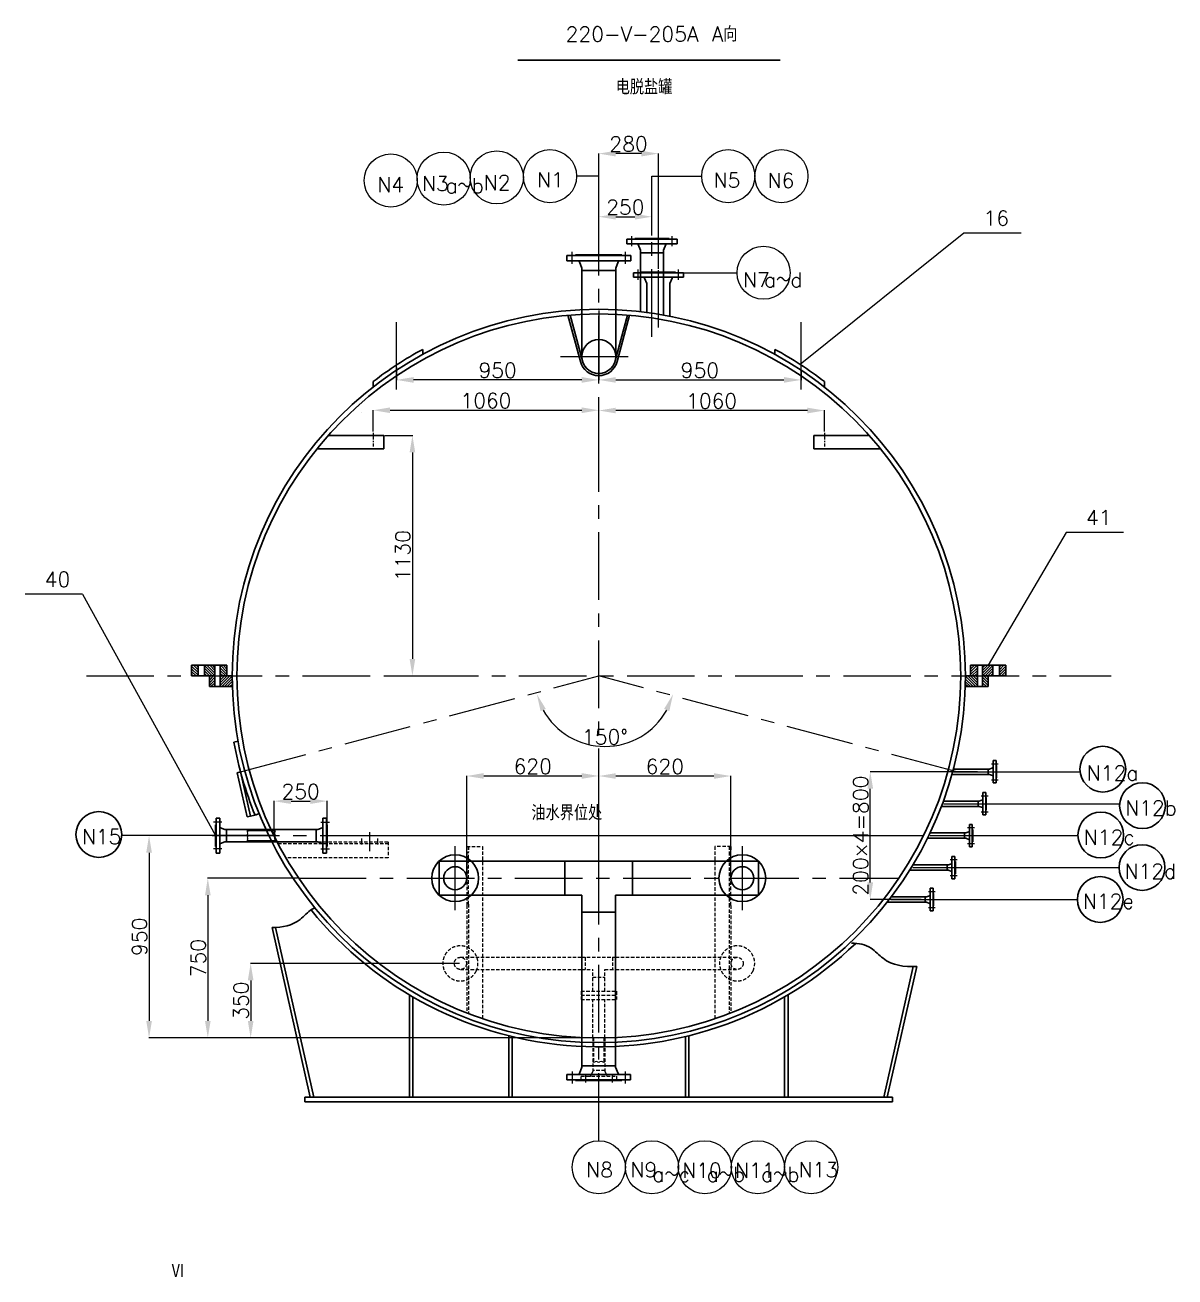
# Model space of a CAD drawing. Header units: millimetres. Extents: x 88585 to 143430, y -18275 to 16697.
# Drawn here: x 95384 to 100786, y 3363 to 9243 of the extents above; entities that cross this region are included whole.
import ezdxf
from ezdxf.enums import TextEntityAlignment as Align

# ---------------------------------------------------------------- set-up
doc = ezdxf.new("R2010")
doc.units = ezdxf.units.MM
doc.header["$PDMODE"] = 35
for name, pattern in [('CENTER', [50.8, 31.75, -6.35, 6.35, -6.35]), ('CENTERX2', [4, 2.5, -0.5, 0.5, -0.5]), ('DASHED2', [0.375, 0.25, -0.125])]:
    doc.linetypes.add(name, pattern=pattern)
doc.layers.get('Defpoints').update_dxf_attribs({"lineweight": 15})
for name, color, linetype, lineweight in [('Layer4', 7, 'Continuous', 15), ('中心线', 1, 'CENTERX2', 15), ('图层1', 3, 'Continuous', 15), ('图层2', 1, 'CENTER', 15), ('粗实线', 250, 'Continuous', 30), ('虚线', 6, 'DASHED2', 15)]:
    doc.layers.add(name, color=color, linetype=linetype, lineweight=lineweight)
doc.layers.add('细线', color=7, linetype='Continuous')
doc.styles.get("Standard").update_dxf_attribs({"font": 'txt.shx', "height": 70, "bigfont": 'hzj.shx'})
doc.linetypes.add('ZIGZAG', pattern='A,0.00254,-5.08,[131,ltypeshp.shx,S=5.08,R=0,X=-5.08,Y=0],-10.16,[131,ltypeshp.shx,S=5.08,R=180,X=5.08,Y=0],-5.08', length=20.32254)
doc.dimstyles.new('ISO-25', dxfattribs={"dimtxt": 2.5, "dimasz": 80, "dimexe": 1.25, "dimexo": 10.625, "dimgap": 20, "dimtad": 1, "dimtxsty": 'Standard', "dimcen": 2.5, "dimadec": 0, "dimazin": 0, "dimtfac": 1, "dimtmove": 0, "dimatfit": 3, "dimfxl": 0, "dimarcsym": 0})
doc.dimstyles.new('ISO-25$0', dxfattribs={"dimscale": 0.5, "dimtxt": 400, "dimasz": 3, "dimexe": 0.5, "dimexo": 0.625, "dimgap": 3, "dimtad": 1, "dimzin": 9, "dimdsep": 46, "dimtxsty": 'Standard', "dimcen": 2.5, "dimadec": 0, "dimazin": 0, "dimtfac": 1, "dimtmove": 0, "dimatfit": 3, "dimfxl": 0, "dimtolj": 1, "dimtzin": 0, "dimarcsym": 0})

# ---------------------------------------------------------------- blocks, each defined once
blk = doc.blocks.new('*D17')
at = {"layer": 'Defpoints', "color": 0}
for p in [(99354.3, 5735.9), (99862.5, 5735.9), (99598.7, 5135.9)]:
    blk.add_point(p, dxfattribs=at)
at = {"layer": '图层1', "color": 0, "lineweight": -2}
for p, q in [((99857.5, 5735.9), (99353, 5735.9)), ((99354.3, 5215.9), (99354.3, 5655.9)), ((99593.7, 5135.9), (99353, 5135.9))]:
    blk.add_line(p, q, dxfattribs=at)
at = {"layer": '图层1', "color": 0}
for points in [[(99340.9, 5655.9), (99367.6, 5655.9), (99354.3, 5735.9)], [(99340.9, 5215.9), (99367.6, 5215.9), (99354.3, 5135.9)]]:
    blk.add_solid(points, dxfattribs=at)
at = {"layer": '图层1', "color": 0, "insert": (99309.3, 5435.9), "char_height": 70, "attachment_point": 5, "rotation": 90}
blk.add_mtext('200×4=800', dxfattribs=at)
blk = doc.blocks.new('*D16')
at = {"layer": 'Defpoints', "color": 0}
for p in [(96553.3, 5435.9), (95966.4, 4485.9), (98078.9, 4485.9)]:
    blk.add_point(p, dxfattribs=at)
at = {"layer": '图层1', "color": 0, "lineweight": -2}
for p, q in [((96548.3, 5435.9), (95965.2, 5435.9)), ((95966.4, 5355.9), (95966.4, 4565.9)), ((98073.9, 4485.9), (95965.2, 4485.9))]:
    blk.add_line(p, q, dxfattribs=at)
at = {"layer": '图层1', "color": 0}
for points in [[(95953.1, 5355.9), (95979.8, 5355.9), (95966.4, 5435.9)], [(95953.1, 4565.9), (95979.8, 4565.9), (95966.4, 4485.9)]]:
    blk.add_solid(points, dxfattribs=at)
at = {"layer": '图层1', "color": 0, "insert": (95921.4, 4960.9), "char_height": 70, "attachment_point": 5, "rotation": 90}
blk.add_mtext('950', dxfattribs=at)
blk = doc.blocks.new('*D1')
at = {"layer": 'Defpoints', "color": 0}
for p in [(98078.9, 8639.2), (98078.9, 8188.9), (98358.9, 8092.5)]:
    blk.add_point(p, dxfattribs=at)
at = {"layer": '图层1', "color": 0, "lineweight": -2}
for p, q in [((98078.9, 8193.9), (98078.9, 8640.4)), ((98278.9, 8639.2), (98158.9, 8639.2)), ((98358.9, 8097.5), (98358.9, 8640.4))]:
    blk.add_line(p, q, dxfattribs=at)
at = {"layer": '图层1', "color": 0}
for points in [[(98158.9, 8652.5), (98158.9, 8625.9), (98078.9, 8639.2)], [(98278.9, 8652.5), (98278.9, 8625.9), (98358.9, 8639.2)]]:
    blk.add_solid(points, dxfattribs=at)
at = {"layer": '图层1', "color": 0, "insert": (98218.9, 8684.2), "char_height": 70, "attachment_point": 5}
blk.add_mtext('280', dxfattribs=at)
blk = doc.blocks.new('*D42')
at = {"layer": 'Defpoints', "color": 0}
for p in [(98078.9, 5716.1), (97458.4, 5235.9), (98078.9, 5235.9)]:
    blk.add_point(p, dxfattribs=at)
at = {"layer": '图层1', "color": 0, "lineweight": -2}
for p, q in [((97458.4, 5240.9), (97458.4, 5717.4)), ((97538.4, 5716.1), (97998.9, 5716.1)), ((98078.9, 5240.9), (98078.9, 5717.4))]:
    blk.add_line(p, q, dxfattribs=at)
at = {"layer": '图层1', "color": 0}
for points in [[(97538.4, 5729.5), (97538.4, 5702.8), (97458.4, 5716.1)], [(97998.9, 5729.5), (97998.9, 5702.8), (98078.9, 5716.1)]]:
    blk.add_solid(points, dxfattribs=at)
at = {"layer": '图层1', "color": 0, "insert": (97768.7, 5761.1), "char_height": 70, "attachment_point": 5}
blk.add_mtext('620', dxfattribs=at)
blk = doc.blocks.new('*D43')
at = {"layer": 'Defpoints', "color": 0}
for p in [(98078.9, 5715.8), (98699.4, 5235.9), (98078.9, 5136.2)]:
    blk.add_point(p, dxfattribs=at)
at = {"layer": '图层1', "color": 0, "lineweight": -2}
for p, q in [((98078.9, 5141.2), (98078.9, 5717.1)), ((98619.4, 5715.8), (98158.9, 5715.8)), ((98699.4, 5240.9), (98699.4, 5717.1))]:
    blk.add_line(p, q, dxfattribs=at)
at = {"layer": '图层1', "color": 0}
for points in [[(98158.9, 5729.1), (98158.9, 5702.5), (98078.9, 5715.8)], [(98619.4, 5729.1), (98619.4, 5702.5), (98699.4, 5715.8)]]:
    blk.add_solid(points, dxfattribs=at)
at = {"layer": '图层1', "color": 0, "insert": (98389.2, 5760.8), "char_height": 70, "attachment_point": 5}
blk.add_mtext('620', dxfattribs=at)
blk = doc.blocks.new('*D44')
at = {"layer": 'Defpoints', "color": 0}
for p in [(96669.1, 5235.9), (96242.4, 4485.9), (98073.9, 4485.9)]:
    blk.add_point(p, dxfattribs=at)
at = {"layer": '图层1', "color": 0, "lineweight": -2}
for p, q in [((96664.1, 5235.9), (96241.1, 5235.9)), ((96242.4, 5155.9), (96242.4, 4565.9)), ((98068.9, 4485.9), (96241.1, 4485.9))]:
    blk.add_line(p, q, dxfattribs=at)
at = {"layer": '图层1', "color": 0}
for points in [[(96229.1, 5155.9), (96255.7, 5155.9), (96242.4, 5235.9)], [(96229.1, 4565.9), (96255.7, 4565.9), (96242.4, 4485.9)]]:
    blk.add_solid(points, dxfattribs=at)
at = {"layer": '图层1', "color": 0, "insert": (96197.4, 4860.9), "char_height": 70, "attachment_point": 5, "rotation": 90}
blk.add_mtext('750', dxfattribs=at)
blk = doc.blocks.new('*D45')
at = {"layer": 'Defpoints', "color": 0}
for p in [(97068.9, 7315.9), (97068.9, 6185.9), (97203.5, 6185.9)]:
    blk.add_point(p, dxfattribs=at)
at = {"layer": '图层1', "color": 0, "lineweight": -2}
for p, q in [((97073.9, 7315.9), (97204.7, 7315.9)), ((97203.5, 7235.9), (97203.5, 6265.9)), ((97073.9, 6185.9), (97204.7, 6185.9))]:
    blk.add_line(p, q, dxfattribs=at)
at = {"layer": '图层1', "color": 0}
for points in [[(97190.2, 7235.9), (97216.8, 7235.9), (97203.5, 7315.9)], [(97190.2, 6265.9), (97216.8, 6265.9), (97203.5, 6185.9)]]:
    blk.add_solid(points, dxfattribs=at)
at = {"layer": '图层1', "color": 0, "insert": (97158.5, 6750.9), "char_height": 70, "attachment_point": 5, "rotation": 90}
blk.add_mtext('1130', dxfattribs=at)
blk = doc.blocks.new('*D46')
at = {"layer": 'Defpoints', "color": 0}
for p in [(98078.9, 7433.8), (97018.9, 7328.3), (98078.9, 7348.3)]:
    blk.add_point(p, dxfattribs=at)
at = {"layer": '图层1', "color": 0, "lineweight": -2}
for p, q in [((97018.9, 7333.3), (97018.9, 7435)), ((97098.9, 7433.8), (97998.9, 7433.8)), ((98078.9, 7353.3), (98078.9, 7435))]:
    blk.add_line(p, q, dxfattribs=at)
at = {"layer": '图层1', "color": 0}
for points in [[(97098.9, 7447.1), (97098.9, 7420.5), (97018.9, 7433.8)], [(97998.9, 7447.1), (97998.9, 7420.5), (98078.9, 7433.8)]]:
    blk.add_solid(points, dxfattribs=at)
at = {"layer": '图层1', "color": 0, "insert": (97548.9, 7478.8), "char_height": 70, "attachment_point": 5}
blk.add_mtext('1060', dxfattribs=at)
blk = doc.blocks.new('*D47')
at = {"layer": 'Defpoints', "color": 0}
for p in [(98078.9, 7432.5), (98078.9, 7353.3), (99138.9, 7328.3)]:
    blk.add_point(p, dxfattribs=at)
at = {"layer": '图层1', "color": 0, "lineweight": -2}
for p, q in [((98078.9, 7358.3), (98078.9, 7433.8)), ((99058.9, 7432.5), (98158.9, 7432.5)), ((99138.9, 7333.3), (99138.9, 7433.8))]:
    blk.add_line(p, q, dxfattribs=at)
at = {"layer": '图层1', "color": 0}
for points in [[(98158.9, 7445.9), (98158.9, 7419.2), (98078.9, 7432.5)], [(99058.9, 7445.9), (99058.9, 7419.2), (99138.9, 7432.5)]]:
    blk.add_solid(points, dxfattribs=at)
at = {"layer": '图层1', "color": 0, "insert": (98608.9, 7477.5), "char_height": 70, "attachment_point": 5}
blk.add_mtext('1060', dxfattribs=at)
blk = doc.blocks.new('*D48')
at = {"layer": 'Defpoints', "color": 0}
for p in [(98107.9, 6185.9), (98107.9, 6185.9), (97967.9, 5885.7), (96425.3, 5735), (99790.6, 5735)]:
    blk.add_point(p, dxfattribs=at)
at = {"layer": '图层1', "color": 0, "lineweight": -2}
blk.add_arc((98107.9, 6185.9), 331.2, 208.87181, 331.12819, dxfattribs=at)
at = {"layer": '图层1', "color": 0}
for points in [[(97805.5, 6021), (97830.2, 6030.9), (97788, 6100.2)], [(98385.6, 6030.9), (98410.4, 6021), (98427.9, 6100.2)]]:
    blk.add_solid(points, dxfattribs=at)
at = {"layer": '图层1', "color": 0, "insert": (98107.9, 5899.7), "char_height": 70, "attachment_point": 5}
blk.add_mtext('150°', dxfattribs=at)
blk = doc.blocks.new('*D137')
at = {"layer": 'Defpoints', "color": 0}
for p in [(98078.9, 7907.9), (97128.9, 7638.9), (97128.9, 7576.3)]:
    blk.add_point(p, dxfattribs=at)
at = {"layer": '图层1', "color": 0, "lineweight": -2}
for p, q in [((98078.9, 7902.9), (98078.9, 7575.1)), ((97128.9, 7633.9), (97128.9, 7575.1)), ((97998.9, 7576.3), (97208.9, 7576.3))]:
    blk.add_line(p, q, dxfattribs=at)
at = {"layer": '图层1', "color": 0}
for points in [[(97208.9, 7589.7), (97208.9, 7563), (97128.9, 7576.3)], [(97998.9, 7589.7), (97998.9, 7563), (98078.9, 7576.3)]]:
    blk.add_solid(points, dxfattribs=at)
at = {"layer": '图层1', "color": 0, "insert": (97603.9, 7621.3), "char_height": 70, "attachment_point": 5}
blk.add_mtext('950', dxfattribs=at)
blk = doc.blocks.new('*D138')
at = {"layer": 'Defpoints', "color": 0}
for p in [(98078.9, 7870.4), (99028.9, 7622.1), (99028.9, 7576.3)]:
    blk.add_point(p, dxfattribs=at)
at = {"layer": '图层1', "color": 0, "lineweight": -2}
for p, q in [((98078.9, 7865.4), (98078.9, 7575.1)), ((99028.9, 7617.1), (99028.9, 7575.1)), ((98158.9, 7576.3), (98948.9, 7576.3))]:
    blk.add_line(p, q, dxfattribs=at)
at = {"layer": '图层1', "color": 0}
for points in [[(98158.9, 7589.7), (98158.9, 7563), (98078.9, 7576.3)], [(98948.9, 7589.7), (98948.9, 7563), (99028.9, 7576.3)]]:
    blk.add_solid(points, dxfattribs=at)
at = {"layer": '图层1', "color": 0, "insert": (98553.9, 7621.3), "char_height": 70, "attachment_point": 5}
blk.add_mtext('950', dxfattribs=at)
blk = doc.blocks.new('*D271')
at = {"layer": 'Defpoints', "color": 0}
for p in [(96803.3, 5597.9), (96553.3, 5435.9), (96803.3, 5435.9)]:
    blk.add_point(p, dxfattribs=at)
at = {"layer": '图层1', "color": 0, "lineweight": -2}
for p, q in [((96553.3, 5440.9), (96553.3, 5599.1)), ((96633.3, 5597.9), (96723.3, 5597.9)), ((96803.3, 5440.9), (96803.3, 5599.1))]:
    blk.add_line(p, q, dxfattribs=at)
at = {"layer": '图层1', "color": 0}
for points in [[(96633.3, 5611.2), (96633.3, 5584.6), (96553.3, 5597.9)], [(96723.3, 5611.2), (96723.3, 5584.6), (96803.3, 5597.9)]]:
    blk.add_solid(points, dxfattribs=at)
at = {"layer": '图层1', "color": 0, "insert": (96678.3, 5642.9), "char_height": 70, "attachment_point": 5}
blk.add_mtext('250', dxfattribs=at)
blk = doc.blocks.new('*D303')
at = {"layer": 'Defpoints', "color": 0}
for p in [(97428.9, 4835.9), (96443.7, 4485.9), (98078.9, 4485.9)]:
    blk.add_point(p, dxfattribs=at)
at = {"layer": '图层1', "color": 0, "lineweight": -2}
for p, q in [((97423.9, 4835.9), (96442.5, 4835.9)), ((96443.7, 4755.9), (96443.7, 4565.9)), ((98073.9, 4485.9), (96442.5, 4485.9))]:
    blk.add_line(p, q, dxfattribs=at)
at = {"layer": '图层1', "color": 0}
for points in [[(96430.4, 4755.9), (96457.1, 4755.9), (96443.7, 4835.9)], [(96430.4, 4565.9), (96457.1, 4565.9), (96443.7, 4485.9)]]:
    blk.add_solid(points, dxfattribs=at)
at = {"layer": '图层1', "color": 0, "insert": (96398.7, 4660.9), "char_height": 70, "attachment_point": 5, "rotation": 90}
blk.add_mtext('350', dxfattribs=at)
blk = doc.blocks.new('*D308')
at = {"layer": 'Defpoints', "color": 0}
for p in [(98328.9, 8342.8), (98328.9, 8249.8), (98078.9, 8193.9)]:
    blk.add_point(p, dxfattribs=at)
at = {"layer": '图层1', "color": 0, "lineweight": -2}
for p, q in [((98078.9, 8198.9), (98078.9, 8344)), ((98158.9, 8342.8), (98248.9, 8342.8)), ((98328.9, 8254.8), (98328.9, 8344))]:
    blk.add_line(p, q, dxfattribs=at)
at = {"layer": '图层1', "color": 0}
for points in [[(98158.9, 8356.1), (98158.9, 8329.5), (98078.9, 8342.8)], [(98248.9, 8356.1), (98248.9, 8329.5), (98328.9, 8342.8)]]:
    blk.add_solid(points, dxfattribs=at)
at = {"layer": '图层1', "color": 0, "insert": (98203.9, 8387.8), "char_height": 70, "attachment_point": 5}
blk.add_mtext('250', dxfattribs=at)

msp = doc.modelspace()

# ---------------------------------------------------------------- hatches: boundary and pattern name
at = {"layer": '细线'}
h = msp.add_hatch(dxfattribs=at)
h.set_pattern_fill('ANSI31', color=256, scale=2.8125, style=0)
h.set_pattern_definition([(135, (95407.811, -20526.43), (6.3142426, 6.3142426), [])])
h.paths.add_polyline_path([(96300.55, 6185.9), (96300.55, 6236.125), (96331.97, 6236.125), (96331.97, 6185.9)])
h.paths.add_polyline_path([(96275.866, 6236.125), (96275.866, 6185.9), (96227.199, 6185.9), (96227.199, 6236.125)])
h.paths.add_polyline_path([(96196.694, 6185.9), (96166.437, 6185.9), (96166.437, 6236.125), (96196.694, 6236.125)])
h = msp.add_hatch(dxfattribs=at)
h.set_pattern_fill('ANSI31', color=256, scale=2.8125, style=0)
h.set_pattern_definition([(45, (100749.992, -20526.43), (-6.3142426, 6.3142426), [])])
h.paths.add_polyline_path([(99857.252, 6185.9), (99857.252, 6236.125), (99825.833, 6236.125), (99825.833, 6185.9)])
h.paths.add_polyline_path([(99881.936, 6236.125), (99881.936, 6185.9), (99930.604, 6185.9), (99930.604, 6236.125)])
h.paths.add_polyline_path([(99961.109, 6185.9), (99991.366, 6185.9), (99991.366, 6236.125), (99961.109, 6236.125)])
h = msp.add_hatch(dxfattribs=at)
h.set_pattern_fill('ANSI31', color=256, scale=2.8125, angle=90, style=0)
h.set_pattern_definition([(45, (95407.811, -20526.43), (6.3142426, -6.3142426), [])])
h.paths.add_polyline_path([(96356.901, 6185.9, 0.01710205), (96358.62, 6135.676), (96300.55, 6135.676), (96300.55, 6185.9)])
h.paths.add_polyline_path([(96275.866, 6135.676), (96249.516, 6135.676), (96249.516, 6185.9), (96275.866, 6185.9)])
h = msp.add_hatch(dxfattribs=at)
h.set_pattern_fill('ANSI31', color=256, scale=2.8125, angle=90, style=0)
h.set_pattern_definition([(135, (100749.992, -20526.43), (-6.3142426, -6.3142426), [])])
h.paths.add_polyline_path([(99800.901, 6185.9, -0.01710205), (99799.183, 6135.676), (99857.252, 6135.676), (99857.252, 6185.9)])
h.paths.add_polyline_path([(99881.936, 6135.676), (99908.287, 6135.676), (99908.287, 6185.9), (99881.936, 6185.9)])

# ---------------------------------------------------------------- linework, layer by layer
at = {"layer": 'Layer4'}
for p, q in [((99793.768, 8266.224), (99025.628, 7648.636)), ((100063.302, 8266.224), (99793.768, 8266.224)), ((100274.846, 6860.175), (99908.599, 6236.125)), ((100544.381, 6860.175), (100274.846, 6860.175)), ((95653.301, 6570.161), (95383.766, 6570.161)), ((95653.301, 6570.161), (96278.81, 5435.9))]:
    msp.add_line(p, q, dxfattribs=at)
at = {"layer": '图层1', "color": 7}
for p, q in [((98078.901, 8533.242), (97974.543, 8533.242)), ((98078.901, 8427.391), (98078.901, 8533.242)), ((98328.901, 8533.242), (98562.444, 8533.242)), ((98358.901, 8424.288), (98358.901, 8533.242)), ((99918.261, 5735.9), (100340.105, 5735.9)), ((99869.499, 5585.9), (100525.905, 5585.9)), ((99804.516, 5435.9), (100329.537, 5435.9)), ((99721.018, 5285.9), (100523.519, 5285.9)), ((99615.876, 5135.9), (100326.951, 5135.9)), ((98078.901, 4003.105), (98078.901, 4185.9))]:
    msp.add_line(p, q, dxfattribs=at)
at = {"layer": '图层1', "color": 0}
for p, q in [((98328.901, 8344.041), (98328.901, 8533.242)), ((98446.401, 8079.659), (98728.371, 8079.659)), ((95965.181, 5435.9), (95837.985, 5435.9))]:
    msp.add_line(p, q, dxfattribs=at)
at = {"layer": '图层1', "color": 7, "linetype": 'ZIGZAG', "ltscale": 6}
msp.add_line((96864.839, 5435.9), (99604.516, 5435.9), dxfattribs=at)
at = {"layer": '图层1', "color": 7}
for centre in [(97350.423, 8521.847), (97599.924, 8527.461), (97849.732, 8533.242), (98687.255, 8533.242), (98936.877, 8533.242), (97101.643, 8512.968), (98853.182, 8079.659), (98078.901, 3878.294), (98328.839, 3878.294), (98577.299, 3878.294), (98826.06, 3878.294), (99076.454, 3878.294)]:
    msp.add_circle(centre, 124.811, dxfattribs=at)
for centre, start, end in [((96437.668, 5458.7), 146.6015115, 213.3984885), ((96437.668, 5435.9), 146.6015115, 213.3984885), ((96437.668, 5413.1), 146.6015115, 213.3984885), ((96420.378, 5447.3), 326.6015115, 33.3984885), ((96420.378, 5424.5), 326.6015115, 33.3984885), ((96566.569, 5447.3), 146.6015115, 213.3984885), ((96566.569, 5424.5), 146.6015115, 213.3984885), ((96549.279, 5458.7), 326.6015115, 33.3984885), ((96549.279, 5435.9), 326.6015115, 33.3984885), ((96549.279, 5413.1), 326.6015115, 33.3984885), ((98056.101, 4381.95), 236.6015115, 303.3984885), ((98067.501, 4364.66), 56.6015115, 123.3984885), ((98078.901, 4381.95), 236.6015115, 303.3984885), ((98090.301, 4364.66), 56.6015115, 123.3984885), ((98101.701, 4381.95), 236.6015115, 303.3984885)]:
    msp.add_arc(centre, 10.355, start, end, dxfattribs=at)
at = {"layer": '图层2', "ltscale": 10}
for p, q in [((98078.901, 4003.105), (98078.901, 8427.391)), ((98328.901, 7778.197), (98328.901, 8249.808)), ((98358.901, 7822.457), (98358.901, 8092.55)), ((97128.901, 7530.529), (97128.901, 7873.277)), ((99028.901, 7530.529), (99028.901, 7873.277)), ((97899.393, 7685.9), (98258.41, 7685.9)), ((95671.794, 6185.9), (100486.009, 6185.9)), ((96396.259, 5735.037), (98078.901, 6185.9)), ((99761.544, 5735.037), (98078.901, 6185.9)), ((99747.279, 5735.9), (99947.279, 5735.9)), ((99699.39, 5585.9), (99899.39, 5585.9)), ((96262.194, 5435.9), (96864.839, 5435.9)), ((96966.287, 5394.717), (96966.287, 5422.256)), ((97003.287, 5362.463), (97003.287, 5452.337)), ((97040.287, 5394.717), (97040.287, 5422.256)), ((99635.656, 5435.9), (99835.656, 5435.9)), ((97404.401, 5085.9), (97404.401, 5385.9)), ((98753.401, 5085.902), (98753.401, 5385.899)), ((96669.114, 5235.9), (99488.689, 5235.9)), ((99554.023, 5285.9), (99754.023, 5285.9)), ((99451.302, 5135.9), (99651.302, 5135.9))]:
    msp.add_line(p, q, dxfattribs=at)
at = {"layer": '图层2', "color": 7, "ltscale": 2}
for p, q in [((98233.901, 8203.918), (98233.901, 8251.918)), ((98423.901, 8203.918), (98423.901, 8251.918)), ((97953.901, 8121.9), (97953.901, 8177.9)), ((98203.901, 8121.9), (98203.901, 8177.9)), ((98263.901, 8046.659), (98263.901, 8094.659)), ((98453.901, 8046.659), (98453.901, 8094.659)), ((99923.279, 5773.4), (99955.279, 5773.4)), ((99923.279, 5698.4), (99955.279, 5698.4)), ((99875.39, 5623.4), (99907.39, 5623.4)), ((99875.39, 5548.4), (99907.39, 5548.4)), ((99811.656, 5473.4), (99843.656, 5473.4)), ((99811.656, 5398.4), (99843.656, 5398.4)), ((99730.023, 5323.4), (99762.023, 5323.4)), ((99730.023, 5248.4), (99762.023, 5248.4)), ((99627.302, 5173.4), (99659.302, 5173.4)), ((99627.302, 5098.4), (99659.302, 5098.4)), ((97953.589, 4327.9), (97953.589, 4271.9)), ((98203.589, 4327.9), (98203.589, 4271.9))]:
    msp.add_line(p, q, dxfattribs=at)
at = {"layer": '图层2', "color": 7}
for p, q in [((97018.901, 7328.26), (97018.901, 7263.54)), ((99138.901, 7328.26), (99138.901, 7263.54))]:
    msp.add_line(p, q, dxfattribs=at)
at = {"layer": '图层2', "color": 7, "ltscale": 6}
for p, q in [((96308.81, 5498.4), (96268.81, 5498.4)), ((96773.287, 5498.4), (96813.287, 5498.4)), ((96308.81, 5373.4), (96268.81, 5373.4)), ((96773.287, 5373.4), (96813.287, 5373.4)), ((98016.401, 4315.9), (98016.401, 4275.9)), ((98141.401, 4315.9), (98141.401, 4275.9))]:
    msp.add_line(p, q, dxfattribs=at)
at = {"layer": '粗实线', "color": 7}
for p, q in [((98930.902, 9077.849), (97697.979, 9077.849)), ((98446.401, 8236.918), (98211.401, 8236.918)), ((98211.401, 8236.918), (98211.401, 8215.918)), ((98409.901, 8239.918), (98247.901, 8239.918)), ((98247.901, 8239.918), (98247.901, 8236.918)), ((98409.901, 8236.918), (98409.901, 8239.918)), ((98446.401, 8215.918), (98446.401, 8236.918)), ((98211.401, 8215.918), (98446.401, 8215.918)), ((98274.901, 8185.918), (98264.41, 8212.146)), ((98274.901, 7896.709), (98274.901, 8185.918)), ((98382.901, 8173.918), (98274.901, 8173.918)), ((98382.901, 8185.918), (98393.393, 8212.146)), ((98382.901, 7880.854), (98382.901, 8185.918)), ((98228.901, 8160.9), (97928.901, 8160.9)), ((97928.901, 8160.9), (97928.901, 8135.9)), ((97928.901, 8135.9), (98228.901, 8135.9)), ((98187.901, 8163.9), (97969.901, 8163.9)), ((97969.901, 8163.9), (97969.901, 8160.9)), ((97999.401, 8101.9), (97987.906, 8130.852)), ((98158.401, 8101.9), (98169.897, 8130.852)), ((98187.901, 8160.9), (98187.901, 8163.9)), ((98228.901, 8135.9), (98228.901, 8160.9)), ((97999.401, 7911.958), (97999.401, 8101.9)), ((98158.401, 8089.9), (97999.401, 8089.9)), ((98158.401, 7911.958), (98158.401, 8101.9)), ((98476.401, 8079.659), (98241.401, 8079.659)), ((98241.401, 8079.659), (98241.401, 8058.659)), ((98241.401, 8058.659), (98476.401, 8058.659)), ((98439.901, 8082.659), (98277.901, 8082.659)), ((98277.901, 8082.659), (98277.901, 8079.659)), ((98439.901, 8079.659), (98439.901, 8082.659)), ((98476.401, 8058.659), (98476.401, 8079.659)), ((98304.901, 8028.659), (98294.41, 8054.887)), ((98304.901, 7893.005), (98304.901, 8028.659)), ((98412.901, 8028.659), (98423.393, 8054.887)), ((98412.901, 7875.198), (98412.901, 8028.659)), ((97992.451, 7662.736), (97934.305, 7879.74)), ((98002.11, 7665.324), (97944.434, 7880.574)), ((97999.401, 7911.958), (97999.401, 7685.9)), ((98155.693, 7665.324), (98213.369, 7880.574)), ((98158.401, 7912.07), (98158.401, 7685.9)), ((98165.352, 7662.736), (98223.498, 7879.74)), ((97251.645, 7719.725), (97251.645, 7696.176)), ((98906.157, 7719.725), (98906.157, 7696.176)), ((97018.775, 7568.216), (97018.775, 7542.888)), ((99139.028, 7568.216), (99139.028, 7542.888)), ((96965.6, 7422.599), (96965.6, 7422.599)), ((96808.823, 7315.9), (97068.901, 7315.9)), ((97068.901, 7315.9), (97068.901, 7252.9)), ((99348.98, 7315.9), (99088.901, 7315.9)), ((99088.901, 7315.9), (99088.901, 7252.9)), ((97068.901, 7252.9), (96755.455, 7252.9)), ((99088.901, 7252.9), (99402.348, 7252.9)), ((96166.437, 6236.125), (96331.97, 6236.125)), ((96166.437, 6236.125), (96166.437, 6185.9)), ((96196.694, 6236.125), (96196.694, 6185.9)), ((96227.199, 6236.125), (96227.199, 6185.9)), ((96275.866, 6135.676), (96275.866, 6236.125)), ((96300.55, 6135.676), (96300.55, 6236.125)), ((96331.97, 6185.9), (96331.97, 6236.125)), ((99825.833, 6185.9), (99825.833, 6236.125)), ((99991.366, 6236.125), (99825.833, 6236.125)), ((99857.252, 6135.676), (99857.252, 6236.125)), ((99881.936, 6135.676), (99881.936, 6236.125)), ((99930.604, 6236.125), (99930.604, 6185.9)), ((99961.109, 6236.125), (99961.109, 6185.9)), ((99991.366, 6236.125), (99991.366, 6185.9)), ((96275.866, 6185.9), (96166.437, 6185.9)), ((96249.516, 6185.9), (96249.516, 6135.676)), ((96356.901, 6185.9), (96300.55, 6185.9)), ((99800.901, 6185.9), (99857.252, 6185.9)), ((99881.936, 6185.9), (99991.366, 6185.9)), ((99908.287, 6185.9), (99908.287, 6135.676)), ((96249.516, 6135.676), (96358.62, 6135.676)), ((99908.287, 6135.676), (99799.183, 6135.676)), ((96384.319, 5879.838), (96364.934, 5874.644)), ((99931.279, 5788.4), (99931.279, 5683.4)), ((99945.279, 5788.4), (99931.279, 5788.4)), ((99945.279, 5683.4), (99945.279, 5788.4)), ((99947.279, 5764.9), (99945.279, 5764.9)), ((99947.279, 5706.9), (99947.279, 5764.9)), ((96396.259, 5735.037), (96380.804, 5730.896)), ((96396.259, 5735.037), (96380.804, 5730.896)), ((96427.295, 5524.524), (96380.804, 5730.896)), ((96443.048, 5527.107), (96396.259, 5735.037)), ((99737.629, 5723.4), (99914.279, 5723.4)), ((99744.398, 5748.4), (99914.279, 5748.4)), ((99908.279, 5723.4), (99908.279, 5748.4)), ((99914.279, 5748.4), (99928.708, 5753.917)), ((99914.279, 5723.4), (99928.708, 5717.883)), ((99945.279, 5706.9), (99947.279, 5706.9)), ((99931.279, 5683.4), (99945.279, 5683.4)), ((99697.582, 5598.4), (99866.39, 5598.4)), ((99860.39, 5573.4), (99860.39, 5598.4)), ((99866.39, 5598.4), (99880.819, 5603.917)), ((99883.39, 5638.4), (99883.39, 5533.4)), ((99897.39, 5638.4), (99883.39, 5638.4)), ((99897.39, 5533.4), (99897.39, 5638.4)), ((99899.39, 5614.9), (99897.39, 5614.9)), ((99899.39, 5556.9), (99899.39, 5614.9)), ((99688.289, 5573.4), (99866.39, 5573.4)), ((99866.39, 5573.4), (99880.819, 5567.883)), ((99883.39, 5533.4), (99897.39, 5533.4)), ((99897.39, 5556.9), (99899.39, 5556.9)), ((96278.81, 5486.9), (96278.81, 5384.9)), ((96281.81, 5486.9), (96278.81, 5486.9)), ((96281.81, 5518.4), (96281.81, 5353.4)), ((96298.81, 5518.4), (96281.81, 5518.4)), ((96298.81, 5353.4), (96298.81, 5518.4)), ((96322.81, 5464.4), (96301.97, 5472.649)), ((96759.287, 5464.4), (96780.127, 5472.649)), ((96783.287, 5353.4), (96783.287, 5518.4)), ((96783.287, 5518.4), (96800.287, 5518.4)), ((96800.287, 5518.4), (96800.287, 5353.4)), ((96800.287, 5486.9), (96803.287, 5486.9)), ((96803.287, 5486.9), (96803.287, 5384.9)), ((99819.656, 5488.4), (99819.656, 5383.4)), ((99833.656, 5488.4), (99819.656, 5488.4)), ((99833.656, 5383.4), (99833.656, 5488.4)), ((96759.287, 5464.4), (96322.81, 5464.4)), ((96330.81, 5464.4), (96330.81, 5407.4)), ((96559.494, 5460.4), (96427.453, 5460.4)), ((96559.494, 5411.4), (96427.453, 5411.4)), ((96751.287, 5464.4), (96751.287, 5407.4)), ((99697.182, 5423.4), (99622.883, 5423.4)), ((99702.887, 5448.4), (99634.979, 5448.4)), ((99697.182, 5423.4), (99802.656, 5423.4)), ((99702.887, 5448.4), (99802.656, 5448.4)), ((99796.656, 5423.4), (99796.656, 5448.4)), ((99802.656, 5448.4), (99817.084, 5453.917)), ((99802.656, 5423.4), (99817.084, 5417.883)), ((99835.656, 5464.9), (99833.656, 5464.9)), ((99835.656, 5406.9), (99835.656, 5464.9)), ((96278.81, 5384.9), (96281.81, 5384.9)), ((96281.81, 5353.4), (96298.81, 5353.4)), ((96322.81, 5407.4), (96301.97, 5399.151)), ((96759.287, 5407.4), (96322.81, 5407.4)), ((96759.287, 5407.4), (96780.127, 5399.151)), ((96800.287, 5353.4), (96783.287, 5353.4)), ((96803.287, 5384.9), (96800.287, 5384.9)), ((99819.656, 5383.4), (99833.656, 5383.4)), ((99833.656, 5406.9), (99835.656, 5406.9)), ((97533.401, 5315.4), (97328.401, 5315.4)), ((97328.401, 5315.4), (97328.401, 5156.4)), ((97533.401, 5315.4), (98624.401, 5315.4)), ((97919.901, 5315.4), (97919.901, 5156.4)), ((98237.901, 5315.4), (98237.901, 5156.4)), ((98624.401, 5315.4), (98829.401, 5315.4)), ((98829.401, 5315.4), (98829.401, 5156.4)), ((99682.825, 5298.4), (99554.58, 5298.4)), ((99682.825, 5298.4), (99721.023, 5298.4)), ((99715.023, 5273.4), (99715.023, 5298.4)), ((99721.023, 5298.4), (99735.452, 5303.917)), ((99738.023, 5338.4), (99738.023, 5233.4)), ((99752.023, 5338.4), (99738.023, 5338.4)), ((99752.023, 5233.4), (99752.023, 5338.4)), ((99754.023, 5314.9), (99752.023, 5314.9)), ((99754.023, 5256.9), (99754.023, 5314.9)), ((99677.12, 5273.4), (99539.253, 5273.4)), ((99677.12, 5273.4), (99721.023, 5273.4)), ((99721.023, 5273.4), (99735.452, 5267.883)), ((99738.023, 5233.4), (99752.023, 5233.4)), ((99752.023, 5256.9), (99754.023, 5256.9)), ((99635.302, 5188.4), (99635.302, 5083.4)), ((99649.302, 5188.4), (99635.302, 5188.4)), ((99649.302, 5083.4), (99649.302, 5188.4)), ((97533.401, 5156.4), (97328.401, 5156.4)), ((97999.089, 5156.4), (97533.401, 5156.4)), ((97999.089, 5156.4), (97999.089, 4347.9)), ((98158.089, 5156.4), (98158.089, 4347.9)), ((98624.401, 5156.4), (98158.089, 5156.4)), ((98624.401, 5156.4), (98829.401, 5156.4)), ((99434.032, 5123.4), (99618.302, 5123.4)), ((99453.266, 5148.4), (99618.302, 5148.4)), ((99612.302, 5123.4), (99612.302, 5148.4)), ((99618.302, 5148.4), (99632.731, 5153.917)), ((99618.302, 5123.4), (99632.731, 5117.883)), ((99651.302, 5164.9), (99649.302, 5164.9)), ((99651.302, 5106.9), (99651.302, 5164.9)), ((97999.089, 5076.9), (98158.089, 5076.9)), ((99635.302, 5083.4), (99649.302, 5083.4)), ((99649.302, 5106.9), (99651.302, 5106.9)), ((96723.901, 4207.9), (96544.608, 5003.774)), ((96739.901, 4207.9), (96560.716, 5004.194)), ((99433.901, 4207.9), (99572.248, 4822.014)), ((99417.901, 4207.9), (99555.945, 4821.362)), ((97189.901, 4207.9), (97189.901, 4687.82)), ((97205.901, 4207.9), (97205.901, 4678.44)), ((98951.901, 4207.9), (98951.901, 4678.44)), ((98967.901, 4207.9), (98967.901, 4687.82)), ((97655.901, 4207.9), (97655.901, 4496.038)), ((97671.901, 4207.9), (97671.901, 4492.113)), ((98485.901, 4207.9), (98485.901, 4492.113)), ((98501.901, 4207.9), (98501.901, 4496.038)), ((98158.089, 4355.372), (97999.089, 4355.372)), ((97928.589, 4313.9), (98228.589, 4313.9)), ((97928.589, 4288.9), (97928.589, 4313.9)), ((97999.089, 4347.9), (97987.593, 4318.948)), ((98158.089, 4347.9), (98169.585, 4318.948)), ((98228.589, 4313.9), (98228.589, 4288.9)), ((98228.589, 4288.9), (97928.589, 4288.9)), ((97969.589, 4285.9), (97969.589, 4288.9)), ((98187.589, 4285.9), (97969.589, 4285.9)), ((98129.901, 4285.9), (98027.901, 4285.9)), ((98129.901, 4288.9), (98129.901, 4285.9)), ((98187.589, 4288.9), (98187.589, 4285.9)), ((99458.901, 4207.9), (96698.901, 4207.9)), ((96698.901, 4207.9), (96698.901, 4185.9)), ((96698.901, 4185.9), (99458.901, 4185.9)), ((99458.901, 4185.9), (99458.901, 4207.9))]:
    msp.add_line(p, q, dxfattribs=at)
for centre, radius in [((98078.901, 6185.9), 1722), ((98078.901, 6185.9), 1700), ((98078.901, 7685.9), 79.5), ((100446.876, 5748.296), 107.488), ((100632.987, 5576.574), 107.488), ((95730.633, 5441.304), 107.488), ((100436.99, 5438.602), 107.488), ((100631.007, 5285.9), 107.488), ((97404.401, 5235.9), 110), ((98753.401, 5235.9), 110), ((97404.401, 5235.9), 54), ((98753.401, 5235.9), 54), ((100434.439, 5135.9), 107.488)]:
    msp.add_circle(centre, radius, dxfattribs=at)
for centre, radius, start, end in [((98258.839, 8209.918), 6, 21.8014095, 90), ((98398.964, 8209.918), 6, 90, 158.1985905), ((97980.47, 8127.9), 8, 21.655989, 90), ((98177.333, 8127.9), 8, 90, 158.344011), ((98288.839, 8052.659), 6, 21.8014095, 90), ((98428.964, 8052.659), 6, 90, 158.1985905), ((98078.901, 6193.506), 1736, 118.4590102, 127.6381139), ((98078.901, 6193.506), 1736, 52.3618861, 61.5409898), ((98078.901, 7685.9), 89.5, 195, 345), ((98078.901, 6185.9), 1742, 190.2927457, 202.0328367), ((99927.279, 5757.653), 4, 290.9245017, 0), ((99927.279, 5714.147), 4, 0, 69.0754983), ((99879.39, 5607.653), 4, 290.9245017, 0), ((99879.39, 5564.147), 4, 0, 69.0754983), ((96303.81, 5477.299), 5, 180, 248.4046896), ((96778.287, 5477.299), 5, 291.5953104, 0), ((99815.656, 5457.653), 4, 290.9245017, 0), ((99815.656, 5414.147), 4, 0, 69.0754983), ((96303.81, 5394.502), 5, 111.5953104, 180), ((96778.287, 5394.502), 5, 0, 68.4046896), ((99734.023, 5307.653), 4, 290.9245017, 0), ((99734.023, 5264.147), 4, 0, 69.0754983), ((99631.302, 5157.653), 4, 290.9245017, 0), ((99631.302, 5114.147), 4, 0, 69.0754983), ((98078.901, 6185.9), 1742, 219.1032998, 313.866211), ((97980.158, 4321.9), 8, 270, 338.344011), ((98177.02, 4321.9), 8, 201.655989, 270)]:
    msp.add_arc(centre, radius, start, end, dxfattribs=at)
msp.add_open_spline([(96482.894, 5539.337), (96465.462, 5531.778), (96446.825, 5527.086), (96427.295, 5524.524)], degree=3, dxfattribs=at)
for points, knots in [([(96744.382, 5097.626), (96740.125, 5095.528), (96715.262, 5081.417), (96662.053, 5018.42), (96593.565, 5003.968), (96544.608, 5003.774)], [147.87953015, 147.87953015, 147.87953015, 147.87953015, 162.73460927, 236.98640198, 379.66466274, 379.66466274, 379.66466274, 379.66466274]), ([(99266.657, 4930.823), (99300.225, 4930.434), (99355.785, 4921.208), (99433.765, 4828.88), (99512.909, 4818.643), (99572.248, 4822.014)], [65.8198736, 65.8198736, 65.8198736, 65.8198736, 162.73460927, 236.98640198, 405.517373, 405.517373, 405.517373, 405.517373])]:
    msp.add_open_spline(points, degree=3, knots=knots, dxfattribs=at)
at = {"layer": '虚线', "color": 7, "lineweight": -2, "ltscale": 64}
for p, q in [((96568.575, 5407.4), (97090.287, 5407.4)), ((96571.779, 5399.4), (97090.287, 5399.4)), ((97090.287, 5407.4), (97090.287, 5332.4)), ((97458.401, 5385.4), (97458.401, 5363.1)), ((97458.401, 5385.4), (97533.401, 5385.4)), ((97458.401, 5363.1), (97458.401, 5108.701)), ((97466.401, 5385.4), (97466.401, 5357.735)), ((97466.401, 5114.065), (97466.401, 5357.735)), ((97533.401, 5385.4), (97533.401, 4575.798)), ((98624.401, 5385.4), (98624.401, 4575.798)), ((98699.401, 5385.4), (98624.401, 5385.4)), ((98691.401, 5385.4), (98691.401, 5358.182)), ((98691.401, 5358.182), (98691.401, 5113.619)), ((98699.401, 5385.4), (98699.401, 5363.488)), ((98699.401, 5108.312), (98699.401, 5363.488)), ((97090.287, 5332.4), (96608.685, 5332.4)), ((97458.401, 5108.701), (97458.401, 4603.187)), ((97466.401, 5114.065), (97466.401, 4600.074)), ((98691.401, 5113.619), (98691.401, 4600.074)), ((98699.401, 5108.312), (98699.401, 4603.187)), ((97428.901, 4864.4), (97999.089, 4864.4)), ((97999.089, 4864.4), (98158.089, 4864.4)), ((98014.901, 4864.4), (98014.901, 4807.4)), ((98142.901, 4864.4), (98142.901, 4807.4)), ((98158.089, 4864.4), (98728.901, 4864.4)), ((97428.901, 4807.4), (97999.089, 4807.4)), ((97999.089, 4807.4), (98050.401, 4807.4)), ((98050.401, 4704.9), (98050.401, 4807.4)), ((98050.401, 4771.9), (98107.401, 4771.9)), ((98107.401, 4704.9), (98107.401, 4807.4)), ((98107.401, 4807.4), (98158.089, 4807.4)), ((98158.089, 4807.4), (98728.901, 4807.4)), ((97996.401, 4704.9), (98161.401, 4704.9)), ((97996.401, 4704.9), (97996.401, 4666.9)), ((98161.401, 4704.9), (98161.401, 4666.9)), ((97996.401, 4685.9), (98161.401, 4685.9)), ((97996.401, 4666.9), (98161.401, 4666.9)), ((98050.401, 4485.9), (98050.401, 4666.9)), ((98107.401, 4485.9), (98107.401, 4666.9)), ((98050.401, 4485.9), (98050.401, 4329.9)), ((98054.401, 4486.077), (98054.401, 4371.735)), ((98103.401, 4486.077), (98103.401, 4371.735)), ((98107.401, 4485.9), (98107.401, 4329.9)), ((97996.401, 4305.9), (98161.401, 4305.9)), ((97996.401, 4288.9), (97996.401, 4305.9)), ((98050.401, 4329.9), (98042.152, 4309.06)), ((98107.401, 4333.372), (98050.401, 4333.372)), ((98107.401, 4329.9), (98115.651, 4309.06)), ((98161.401, 4305.9), (98161.401, 4288.9)), ((98161.401, 4288.9), (97996.401, 4288.9)), ((98027.901, 4285.9), (98027.901, 4288.9))]:
    msp.add_line(p, q, dxfattribs=at)
for centre in [(97428.901, 4835.9), (98728.901, 4835.9)]:
    msp.add_circle(centre, 28.5, dxfattribs=at)
for centre, radius, start, end in [((97428.901, 4835.9), 82.5, 333.7413401, 206.2586599), ((98728.901, 4835.9), 82.5, 333.7413401, 206.2586599), ((97428.901, 4835.9), 82.5, 206.2586599, 333.7413401), ((98728.901, 4835.9), 82.5, 206.2586599, 333.7413401), ((98037.503, 4310.9), 5, 270, 338.4046896), ((98120.3, 4310.9), 5, 201.5953104, 270)]:
    msp.add_arc(centre, radius, start, end, dxfattribs=at)

# ---------------------------------------------------------------- texts
at = {"layer": '中心线', "color": 7}
for s, p in [('220-V-205A A向', (98326.748, 9204.357)), ('电脱盐罐', (98291.508, 8955.72))]:
    msp.add_text(s, height=70, dxfattribs=at).set_placement(p, align=Align.MIDDLE)
for s, p in [('N4', (97038.224, 8458.357)), ('N3', (97248.568, 8463.835)), ('N2', (97538.372, 8467.95)), ('N1', (97789.027, 8481.209)), ('N5', (98617.708, 8479.51)), ('N6', (98871.327, 8477.962)), ('a～b', (97358.616, 8453.574)), ('16', (99886.097, 8301.062)), ('N7', (98756.382, 8011.386)), ('a～d', (98855.029, 8011.386)), ('41', (100367.175, 6895.012)), ('40', (95476.095, 6604.999)), ('N12a', (100370.84, 5694.958)), ('N12b', (100551.566, 5530.921)), ('油水界位处', (97762.601, 5507.98)), ('N15', (95650.808, 5396.18)), ('N12c', (100357.165, 5393.478)), ('N12d', (100548.358, 5233.741)), ('N12e', (100352.656, 5092.76)), ('N8', (98019.398, 3831.487)), ('N9', (98227.395, 3831.487)), ('N10', (98470.567, 3828.764)), ('N11', (98719.329, 3828.764)), ('N13', (99016.951, 3831.487)), ('a～c', (98330.686, 3810.021)), ('a～b', (98586.046, 3810.021)), ('a～b', (98841.351, 3810.021)), ('Ⅵ', (96068.513, 3356.384))]:
    msp.add_text(s, height=70, dxfattribs=at).set_placement(p)

# ---------------------------------------------------------------- dimensions: what is measured, and where the dimension line sits
at = {"layer": '图层1', "color": 7}
for base, p1, p2, picture, middle in [((98078.901, 8639.193), (98358.901, 8092.55), (98078.901, 8188.879), '*D1', (98218.901, 8684.193)), ((98328.901, 8342.791), (98078.901, 8193.879), (98328.901, 8249.808), '*D308', (98203.901, 8387.791)), ((97128.901, 7576.319), (98078.901, 7907.9), (97128.901, 7638.896), '*D137', (97603.901, 7621.319)), ((99028.901, 7576.319), (98078.901, 7870.4), (99028.901, 7622.14), '*D138', (98553.901, 7621.319)), ((98078.901, 7433.798), (97018.901, 7328.26), (98078.901, 7348.26), '*D46', (97548.901, 7478.798)), ((98078.901, 7432.548), (99138.901, 7328.26), (98078.901, 7353.26), '*D47', (98608.901, 7477.548)), ((96803.287, 5597.888), (96553.287, 5435.9), (96803.287, 5435.9), '*D271', (96678.287, 5642.888))]:
    dim = msp.add_linear_dim(base=base, p1=p1, p2=p2, dimstyle='ISO-25$0', override={"dimscale": 1, "dimtxt": 80, "dimasz": 80, "dimexe": 1.25, "dimexo": 5, "dimgap": 10, "dimzin": 8, "dimdsep": 44, "dimtxsty": 'Standard', "dimtolj": 0, "dimtzin": 8}, dxfattribs=at)
    dim.commit()
    dim.dimension.update_dxf_attribs({"geometry": picture, "text_midpoint": middle})
for base, p1, p2, picture, middle in [((97203.495, 6185.9), (97068.901, 7315.9), (97068.901, 6185.9), '*D45', (97158.495, 6750.9)), ((95966.431, 4485.9), (96553.287, 5435.9), (98078.901, 4485.9), '*D16', (95921.431, 4960.9)), ((96242.389, 4485.9), (96669.114, 5235.9), (98073.901, 4485.9), '*D44', (96197.389, 4860.9)), ((96443.722, 4485.9), (97428.901, 4835.9), (98078.901, 4485.9), '*D303', (96398.722, 4660.9))]:
    dim = msp.add_linear_dim(base=base, p1=p1, p2=p2, angle=90, dimstyle='ISO-25$0', override={"dimscale": 1, "dimtxt": 80, "dimasz": 80, "dimexe": 1.25, "dimexo": 5, "dimgap": 10, "dimzin": 8, "dimdsep": 44, "dimtxsty": 'Standard', "dimtolj": 0, "dimtzin": 8}, dxfattribs=at)
    dim.commit()
    dim.dimension.update_dxf_attribs({"geometry": picture, "text_midpoint": middle})
dim = msp.add_angular_dim_2l(base=(97967.932, 5885.696), line1=((99790.562, 5735.037), (98107.919, 6185.9)), line2=((96425.277, 5735.037), (98107.919, 6185.9)), dimstyle='ISO-25', override={"dimtxt": 80, "dimexo": 5, "dimgap": 10, "dimtxsty": 'Standard'}, dxfattribs=at)
dim.commit()
dim.dimension.update_dxf_attribs({"geometry": '*D48', "text_midpoint": (98107.919, 5899.662)})
for base, p1, p2, picture, middle in [((98078.901, 5716.123), (97458.401, 5235.9), (98078.901, 5235.9), '*D42', (97768.651, 5761.123)), ((98078.901, 5715.811), (98699.401, 5235.9), (98078.901, 5136.213), '*D43', (98389.151, 5760.811))]:
    dim = msp.add_linear_dim(base=base, p1=p1, p2=p2, text='620', dimstyle='ISO-25$0', override={"dimscale": 1, "dimtxt": 80, "dimasz": 80, "dimexe": 1.25, "dimexo": 5, "dimgap": 10, "dimzin": 8, "dimdsep": 44, "dimtxsty": 'Standard', "dimtolj": 0, "dimtzin": 8}, dxfattribs=at)
    dim.commit()
    dim.dimension.update_dxf_attribs({"geometry": picture, "text_midpoint": middle})
dim = msp.add_linear_dim(base=(99354.273, 5735.9), p1=(99598.718, 5135.9), p2=(99862.453, 5735.9), angle=90, text='200×4=800', dimstyle='ISO-25$0', override={"dimscale": 1, "dimtxt": 80, "dimasz": 80, "dimexe": 1.25, "dimexo": 5, "dimgap": 10, "dimzin": 8, "dimdsep": 44, "dimtxsty": 'Standard', "dimtolj": 0, "dimtzin": 8}, dxfattribs=at)
dim.commit()
dim.dimension.update_dxf_attribs({"geometry": '*D17', "text_midpoint": (99309.273, 5435.9)})

doc.saveas('drawing.dxf')
